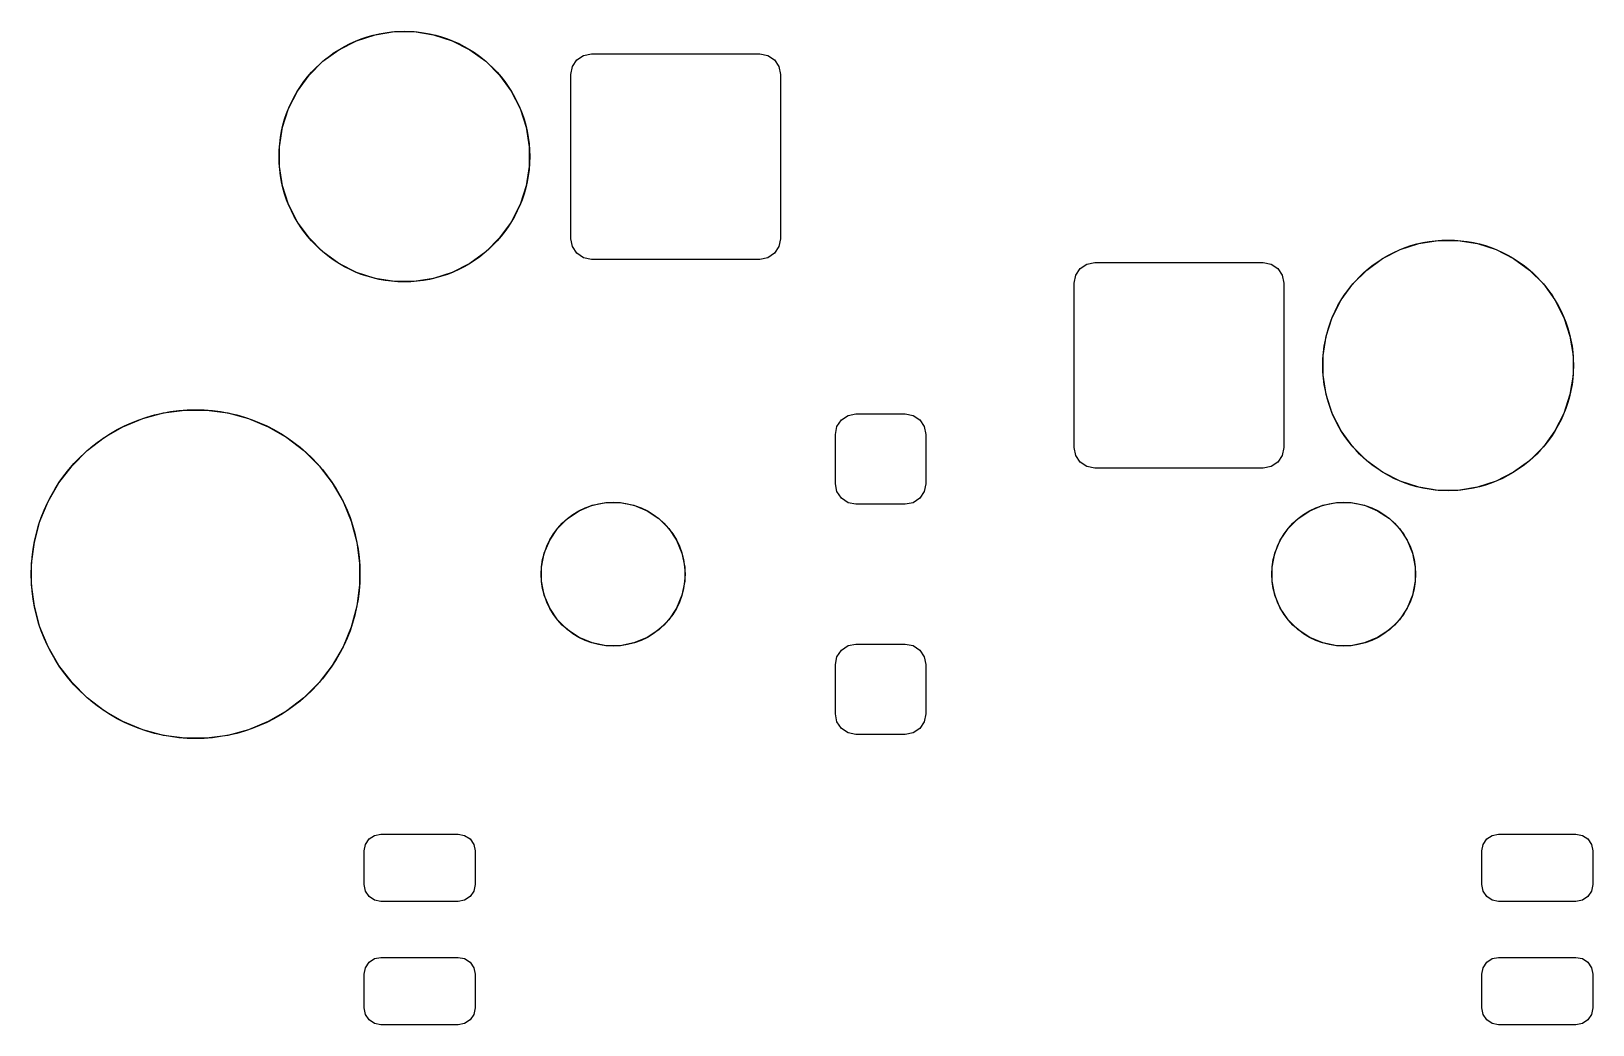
# Model space of a CAD drawing. Header units: millimetres. Extents: x 21 to 415, y -164 to -17.
# Drawn here: x 165.2 to 184.2, y -141.71 to -129.63 of the extents above; entities that cross this region are included whole.
import ezdxf

# ---------------------------------------------------------------- set-up
doc = ezdxf.new("R2010")
doc.units = ezdxf.units.MM
doc.layers.add('B.Mask', color=4, linetype='CONTINUOUS', true_color=0x02ffee)

msp = doc.modelspace()

# ---------------------------------------------------------------- linework, layer by layer
at = {"layer": 'B.Mask', "linetype": 'CONTINUOUS'}
for p, q in [((168.945065, -129.851599), (169.158283, -129.742959)), ((169.158283, -129.742959), (169.385871, -129.669011)), ((169.385871, -129.669011), (169.622225, -129.631576)), ((169.622225, -129.631576), (169.861525, -129.631576)), ((169.861525, -129.631576), (170.097879, -129.669011)), ((170.097879, -129.669011), (170.325467, -129.742959)), ((170.325467, -129.742959), (170.538685, -129.851599)), ((168.751467, -129.992256), (168.945065, -129.851599)), ((170.538685, -129.851599), (170.732283, -129.992256)), ((171.842098, -129.975098), (171.923204, -129.920905)), ((171.923204, -129.920905), (172.018875, -129.901875)), ((172.018875, -129.901875), (174.068875, -129.901875)), ((174.068875, -129.901875), (174.164546, -129.920905)), ((174.164546, -129.920905), (174.245652, -129.975098)), ((168.582256, -130.161467), (168.751467, -129.992256)), ((170.732283, -129.992256), (170.901494, -130.161467)), ((171.768875, -130.151875), (171.787905, -130.056204)), ((171.787905, -130.056204), (171.842098, -129.975098)), ((174.245652, -129.975098), (174.299845, -130.056204)), ((174.299845, -130.056204), (174.318875, -130.151875)), ((168.441599, -130.355065), (168.582256, -130.161467)), ((170.901494, -130.161467), (171.042151, -130.355065)), ((171.768875, -132.151875), (171.768875, -130.151875)), ((174.318875, -130.151875), (174.318875, -132.151875)), ((168.332959, -130.568283), (168.441599, -130.355065)), ((171.042151, -130.355065), (171.150791, -130.568283)), ((168.259011, -130.795871), (168.332959, -130.568283)), ((171.150791, -130.568283), (171.224739, -130.795871)), ((168.221576, -131.032225), (168.259011, -130.795871)), ((171.224739, -130.795871), (171.262174, -131.032225)), ((168.221576, -131.271525), (168.221576, -131.032225)), ((171.262174, -131.032225), (171.262174, -131.271525)), ((168.259011, -131.507879), (168.221576, -131.271525)), ((171.262174, -131.271525), (171.224739, -131.507879)), ((168.332959, -131.735467), (168.259011, -131.507879)), ((171.224739, -131.507879), (171.150791, -131.735467)), ((168.441599, -131.948685), (168.332959, -131.735467)), ((171.150791, -131.735467), (171.042151, -131.948685)), ((168.582256, -132.142283), (168.441599, -131.948685)), ((171.042151, -131.948685), (170.901494, -132.142283)), ((168.751467, -132.311494), (168.582256, -132.142283)), ((170.901494, -132.142283), (170.732283, -132.311494)), ((171.787905, -132.247546), (171.768875, -132.151875)), ((174.318875, -132.151875), (174.299845, -132.247546)), ((181.858283, -132.282959), (182.085871, -132.209011)), ((182.085871, -132.209011), (182.322225, -132.171576)), ((182.322225, -132.171576), (182.561525, -132.171576)), ((182.561525, -132.171576), (182.797879, -132.209011)), ((182.797879, -132.209011), (183.025467, -132.282959)), ((168.945065, -132.452151), (168.751467, -132.311494)), ((170.732283, -132.311494), (170.538685, -132.452151)), ((171.842098, -132.328652), (171.787905, -132.247546)), ((171.923204, -132.382845), (171.842098, -132.328652)), ((172.018875, -132.401875), (171.923204, -132.382845)), ((174.068875, -132.401875), (172.018875, -132.401875)), ((174.164546, -132.382845), (174.068875, -132.401875)), ((174.245652, -132.328652), (174.164546, -132.382845)), ((174.299845, -132.247546), (174.245652, -132.328652)), ((181.451467, -132.532256), (181.645065, -132.391599)), ((181.645065, -132.391599), (181.858283, -132.282959)), ((183.025467, -132.282959), (183.238685, -132.391599)), ((183.238685, -132.391599), (183.432283, -132.532256)), ((169.158283, -132.560791), (168.945065, -132.452151)), ((169.385871, -132.634739), (169.158283, -132.560791)), ((170.325467, -132.560791), (170.097879, -132.634739)), ((170.538685, -132.452151), (170.325467, -132.560791)), ((177.891875, -132.691875), (177.910905, -132.596204)), ((177.910905, -132.596204), (177.965098, -132.515098)), ((177.965098, -132.515098), (178.046204, -132.460905)), ((178.046204, -132.460905), (178.141875, -132.441875)), ((178.141875, -132.441875), (180.191875, -132.441875)), ((180.191875, -132.441875), (180.287546, -132.460905)), ((180.287546, -132.460905), (180.368652, -132.515098)), ((180.368652, -132.515098), (180.422845, -132.596204)), ((180.422845, -132.596204), (180.441875, -132.691875)), ((181.282256, -132.701467), (181.451467, -132.532256)), ((183.432283, -132.532256), (183.601494, -132.701467)), ((169.622225, -132.672174), (169.385871, -132.634739)), ((169.861525, -132.672174), (169.622225, -132.672174)), ((170.097879, -132.634739), (169.861525, -132.672174)), ((177.891875, -134.691875), (177.891875, -132.691875)), ((180.441875, -132.691875), (180.441875, -134.691875)), ((181.141599, -132.895065), (181.282256, -132.701467)), ((183.601494, -132.701467), (183.742151, -132.895065)), ((181.032959, -133.108283), (181.141599, -132.895065)), ((183.742151, -132.895065), (183.850791, -133.108283)), ((180.959011, -133.335871), (181.032959, -133.108283)), ((183.850791, -133.108283), (183.924739, -133.335871)), ((180.921576, -133.572225), (180.959011, -133.335871)), ((183.924739, -133.335871), (183.962174, -133.572225)), ((180.921576, -133.811525), (180.921576, -133.572225)), ((183.962174, -133.572225), (183.962174, -133.811525)), ((180.959011, -134.047879), (180.921576, -133.811525)), ((183.962174, -133.811525), (183.924739, -134.047879)), ((181.032959, -134.275467), (180.959011, -134.047879)), ((183.924739, -134.047879), (183.850791, -134.275467)), ((166.558996, -134.338015), (166.811694, -134.270304)), ((166.811694, -134.270304), (167.071069, -134.236157)), ((167.071069, -134.236157), (167.332681, -134.236157)), ((167.332681, -134.236157), (167.592056, -134.270304)), ((167.592056, -134.270304), (167.844754, -134.338015)), ((175.059473, -134.355098), (175.140579, -134.300905)), ((175.140579, -134.300905), (175.23625, -134.281875)), ((175.23625, -134.281875), (175.83625, -134.281875)), ((175.83625, -134.281875), (175.931921, -134.300905)), ((175.931921, -134.300905), (176.013027, -134.355098)), ((181.141599, -134.488685), (181.032959, -134.275467)), ((183.850791, -134.275467), (183.742151, -134.488685)), ((166.090735, -134.568936), (166.317298, -134.43813)), ((166.317298, -134.43813), (166.558996, -134.338015)), ((167.844754, -134.338015), (168.086452, -134.43813)), ((168.086452, -134.43813), (168.313015, -134.568936)), ((174.98625, -134.531875), (175.00528, -134.436204)), ((175.00528, -134.436204), (175.059473, -134.355098)), ((176.013027, -134.355098), (176.06722, -134.436204)), ((176.06722, -134.436204), (176.08625, -134.531875)), ((181.282256, -134.682283), (181.141599, -134.488685)), ((183.742151, -134.488685), (183.601494, -134.682283)), ((165.883183, -134.728195), (166.090735, -134.568936)), ((168.313015, -134.568936), (168.520567, -134.728195)), ((174.98625, -135.131875), (174.98625, -134.531875)), ((176.08625, -134.531875), (176.08625, -135.131875)), ((177.910905, -134.787546), (177.891875, -134.691875)), ((180.441875, -134.691875), (180.422845, -134.787546)), ((181.451467, -134.851494), (181.282256, -134.682283)), ((183.601494, -134.682283), (183.432283, -134.851494)), ((165.698195, -134.913183), (165.883183, -134.728195)), ((168.520567, -134.728195), (168.705555, -134.913183)), ((177.965098, -134.868652), (177.910905, -134.787546)), ((178.046204, -134.922845), (177.965098, -134.868652)), ((180.368652, -134.868652), (180.287546, -134.922845)), ((180.422845, -134.787546), (180.368652, -134.868652)), ((181.645065, -134.992151), (181.451467, -134.851494)), ((183.432283, -134.851494), (183.238685, -134.992151)), ((165.538936, -135.120735), (165.698195, -134.913183)), ((168.705555, -134.913183), (168.864814, -135.120735)), ((178.141875, -134.941875), (178.046204, -134.922845)), ((180.191875, -134.941875), (178.141875, -134.941875)), ((180.287546, -134.922845), (180.191875, -134.941875)), ((181.858283, -135.100791), (181.645065, -134.992151)), ((183.238685, -134.992151), (183.025467, -135.100791)), ((165.40813, -135.347298), (165.538936, -135.120735)), ((168.864814, -135.120735), (168.99562, -135.347298)), ((175.00528, -135.227546), (174.98625, -135.131875)), ((175.059473, -135.308652), (175.00528, -135.227546)), ((176.06722, -135.227546), (176.013027, -135.308652)), ((176.08625, -135.131875), (176.06722, -135.227546)), ((182.085871, -135.174739), (181.858283, -135.100791)), ((182.322225, -135.212174), (182.085871, -135.174739)), ((182.561525, -135.212174), (182.322225, -135.212174)), ((182.797879, -135.174739), (182.561525, -135.212174)), ((183.025467, -135.100791), (182.797879, -135.174739)), ((165.308015, -135.588996), (165.40813, -135.347298)), ((168.99562, -135.347298), (169.095735, -135.588996)), ((171.726781, -135.555491), (171.869403, -135.460194)), ((171.869403, -135.460194), (172.027876, -135.394552)), ((172.027876, -135.394552), (172.19611, -135.361088)), ((172.19611, -135.361088), (172.36764, -135.361088)), ((172.36764, -135.361088), (172.535874, -135.394552)), ((172.535874, -135.394552), (172.694347, -135.460194)), ((172.694347, -135.460194), (172.836969, -135.555491)), ((175.140579, -135.362845), (175.059473, -135.308652)), ((175.23625, -135.381875), (175.140579, -135.362845)), ((175.83625, -135.381875), (175.23625, -135.381875)), ((175.931921, -135.362845), (175.83625, -135.381875)), ((176.013027, -135.308652), (175.931921, -135.362845)), ((180.616781, -135.555491), (180.759403, -135.460194)), ((180.759403, -135.460194), (180.917876, -135.394552)), ((180.917876, -135.394552), (181.08611, -135.361088)), ((181.08611, -135.361088), (181.25764, -135.361088)), ((181.25764, -135.361088), (181.425874, -135.394552)), ((181.425874, -135.394552), (181.584347, -135.460194)), ((181.584347, -135.460194), (181.726969, -135.555491)), ((165.240304, -135.841694), (165.308015, -135.588996)), ((169.095735, -135.588996), (169.163446, -135.841694)), ((171.605491, -135.676781), (171.726781, -135.555491)), ((172.836969, -135.555491), (172.958259, -135.676781)), ((180.495491, -135.676781), (180.616781, -135.555491)), ((181.726969, -135.555491), (181.848259, -135.676781)), ((165.206157, -136.101069), (165.240304, -135.841694)), ((169.163446, -135.841694), (169.197593, -136.101069)), ((171.444552, -135.977876), (171.510194, -135.819403)), ((171.510194, -135.819403), (171.605491, -135.676781)), ((172.958259, -135.676781), (173.053556, -135.819403)), ((173.053556, -135.819403), (173.119198, -135.977876)), ((180.334552, -135.977876), (180.400194, -135.819403)), ((180.400194, -135.819403), (180.495491, -135.676781)), ((181.848259, -135.676781), (181.943556, -135.819403)), ((181.943556, -135.819403), (182.009198, -135.977876)), ((171.411088, -136.14611), (171.444552, -135.977876)), ((173.119198, -135.977876), (173.152662, -136.14611)), ((180.301088, -136.14611), (180.334552, -135.977876)), ((182.009198, -135.977876), (182.042662, -136.14611)), ((165.206157, -136.362681), (165.206157, -136.101069)), ((169.197593, -136.101069), (169.197593, -136.362681)), ((171.411088, -136.31764), (171.411088, -136.14611)), ((173.152662, -136.14611), (173.152662, -136.31764)), ((180.301088, -136.31764), (180.301088, -136.14611)), ((182.042662, -136.14611), (182.042662, -136.31764)), ((165.240304, -136.622056), (165.206157, -136.362681)), ((169.197593, -136.362681), (169.163446, -136.622056)), ((171.444552, -136.485874), (171.411088, -136.31764)), ((173.152662, -136.31764), (173.119198, -136.485874)), ((180.334552, -136.485874), (180.301088, -136.31764)), ((182.042662, -136.31764), (182.009198, -136.485874)), ((171.510194, -136.644347), (171.444552, -136.485874)), ((173.119198, -136.485874), (173.053556, -136.644347)), ((180.400194, -136.644347), (180.334552, -136.485874)), ((182.009198, -136.485874), (181.943556, -136.644347)), ((165.308015, -136.874754), (165.240304, -136.622056)), ((169.163446, -136.622056), (169.095735, -136.874754)), ((171.605491, -136.786969), (171.510194, -136.644347)), ((171.726781, -136.908259), (171.605491, -136.786969)), ((172.958259, -136.786969), (172.836969, -136.908259)), ((173.053556, -136.644347), (172.958259, -136.786969)), ((180.495491, -136.786969), (180.400194, -136.644347)), ((180.616781, -136.908259), (180.495491, -136.786969)), ((181.848259, -136.786969), (181.726969, -136.908259)), ((181.943556, -136.644347), (181.848259, -136.786969)), ((165.40813, -137.116452), (165.308015, -136.874754)), ((169.095735, -136.874754), (168.99562, -137.116452)), ((171.869403, -137.003556), (171.726781, -136.908259)), ((172.836969, -136.908259), (172.694347, -137.003556)), ((180.759403, -137.003556), (180.616781, -136.908259)), ((181.726969, -136.908259), (181.584347, -137.003556)), ((165.538936, -137.343015), (165.40813, -137.116452)), ((168.99562, -137.116452), (168.864814, -137.343015)), ((172.027876, -137.069198), (171.869403, -137.003556)), ((172.19611, -137.102662), (172.027876, -137.069198)), ((172.36764, -137.102662), (172.19611, -137.102662)), ((172.535874, -137.069198), (172.36764, -137.102662)), ((172.694347, -137.003556), (172.535874, -137.069198)), ((175.00528, -137.236204), (175.059473, -137.155098)), ((175.059473, -137.155098), (175.140579, -137.100905)), ((175.140579, -137.100905), (175.23625, -137.081875)), ((175.23625, -137.081875), (175.83625, -137.081875)), ((175.83625, -137.081875), (175.931921, -137.100905)), ((175.931921, -137.100905), (176.013027, -137.155098)), ((176.013027, -137.155098), (176.06722, -137.236204)), ((180.917876, -137.069198), (180.759403, -137.003556)), ((181.08611, -137.102662), (180.917876, -137.069198)), ((181.25764, -137.102662), (181.08611, -137.102662)), ((181.425874, -137.069198), (181.25764, -137.102662)), ((181.584347, -137.003556), (181.425874, -137.069198)), ((165.698195, -137.550567), (165.538936, -137.343015)), ((168.864814, -137.343015), (168.705555, -137.550567)), ((174.98625, -137.331875), (175.00528, -137.236204)), ((174.98625, -137.931875), (174.98625, -137.331875)), ((176.06722, -137.236204), (176.08625, -137.331875)), ((176.08625, -137.331875), (176.08625, -137.931875)), ((165.883183, -137.735555), (165.698195, -137.550567)), ((168.705555, -137.550567), (168.520567, -137.735555)), ((166.090735, -137.894814), (165.883183, -137.735555)), ((168.520567, -137.735555), (168.313015, -137.894814)), ((166.317298, -138.02562), (166.090735, -137.894814)), ((168.313015, -137.894814), (168.086452, -138.02562)), ((175.00528, -138.027546), (174.98625, -137.931875)), ((176.08625, -137.931875), (176.06722, -138.027546)), ((166.558996, -138.125735), (166.317298, -138.02562)), ((166.811694, -138.193446), (166.558996, -138.125735)), ((167.844754, -138.125735), (167.592056, -138.193446)), ((168.086452, -138.02562), (167.844754, -138.125735)), ((175.059473, -138.108652), (175.00528, -138.027546)), ((175.140579, -138.162845), (175.059473, -138.108652)), ((176.013027, -138.108652), (175.931921, -138.162845)), ((176.06722, -138.027546), (176.013027, -138.108652)), ((167.071069, -138.227593), (166.811694, -138.193446)), ((167.332681, -138.227593), (167.071069, -138.227593)), ((167.592056, -138.193446), (167.332681, -138.227593)), ((175.23625, -138.181875), (175.140579, -138.162845)), ((175.83625, -138.181875), (175.23625, -138.181875)), ((175.931921, -138.162845), (175.83625, -138.181875)), ((169.26748, -139.5203), (169.311918, -139.453793)), ((169.311918, -139.453793), (169.378425, -139.409355)), ((169.378425, -139.409355), (169.456875, -139.39375)), ((169.456875, -139.39375), (170.396875, -139.39375)), ((170.396875, -139.39375), (170.475325, -139.409355)), ((170.475325, -139.409355), (170.541832, -139.453793)), ((170.541832, -139.453793), (170.58627, -139.5203)), ((182.86748, -139.5203), (182.911918, -139.453793)), ((182.911918, -139.453793), (182.978425, -139.409355)), ((182.978425, -139.409355), (183.056875, -139.39375)), ((183.056875, -139.39375), (183.996875, -139.39375)), ((183.996875, -139.39375), (184.075325, -139.409355)), ((184.075325, -139.409355), (184.141832, -139.453793)), ((184.141832, -139.453793), (184.18627, -139.5203)), ((169.251875, -139.59875), (169.26748, -139.5203)), ((169.251875, -140.00875), (169.251875, -139.59875)), ((170.58627, -139.5203), (170.601875, -139.59875)), ((170.601875, -139.59875), (170.601875, -140.00875)), ((182.851875, -139.59875), (182.86748, -139.5203)), ((182.851875, -140.00875), (182.851875, -139.59875)), ((184.18627, -139.5203), (184.201875, -139.59875)), ((184.201875, -139.59875), (184.201875, -140.00875)), ((169.26748, -140.0872), (169.251875, -140.00875)), ((170.601875, -140.00875), (170.58627, -140.0872)), ((182.86748, -140.0872), (182.851875, -140.00875)), ((184.201875, -140.00875), (184.18627, -140.0872)), ((169.311918, -140.153707), (169.26748, -140.0872)), ((169.378425, -140.198145), (169.311918, -140.153707)), ((169.456875, -140.21375), (169.378425, -140.198145)), ((170.396875, -140.21375), (169.456875, -140.21375)), ((170.475325, -140.198145), (170.396875, -140.21375)), ((170.541832, -140.153707), (170.475325, -140.198145)), ((170.58627, -140.0872), (170.541832, -140.153707)), ((182.911918, -140.153707), (182.86748, -140.0872)), ((182.978425, -140.198145), (182.911918, -140.153707)), ((183.056875, -140.21375), (182.978425, -140.198145)), ((183.996875, -140.21375), (183.056875, -140.21375)), ((184.075325, -140.198145), (183.996875, -140.21375)), ((184.141832, -140.153707), (184.075325, -140.198145)), ((184.18627, -140.0872), (184.141832, -140.153707)), ((169.26748, -141.0203), (169.311918, -140.953793)), ((169.311918, -140.953793), (169.378425, -140.909355)), ((169.378425, -140.909355), (169.456875, -140.89375)), ((169.456875, -140.89375), (170.396875, -140.89375)), ((170.396875, -140.89375), (170.475325, -140.909355)), ((170.475325, -140.909355), (170.541832, -140.953793)), ((170.541832, -140.953793), (170.58627, -141.0203)), ((182.86748, -141.0203), (182.911918, -140.953793)), ((182.911918, -140.953793), (182.978425, -140.909355)), ((182.978425, -140.909355), (183.056875, -140.89375)), ((183.056875, -140.89375), (183.996875, -140.89375)), ((183.996875, -140.89375), (184.075325, -140.909355)), ((184.075325, -140.909355), (184.141832, -140.953793)), ((184.141832, -140.953793), (184.18627, -141.0203)), ((169.251875, -141.09875), (169.26748, -141.0203)), ((169.251875, -141.50875), (169.251875, -141.09875)), ((170.58627, -141.0203), (170.601875, -141.09875)), ((170.601875, -141.09875), (170.601875, -141.50875)), ((182.851875, -141.09875), (182.86748, -141.0203)), ((182.851875, -141.50875), (182.851875, -141.09875)), ((184.18627, -141.0203), (184.201875, -141.09875)), ((184.201875, -141.09875), (184.201875, -141.50875)), ((169.26748, -141.5872), (169.251875, -141.50875)), ((170.601875, -141.50875), (170.58627, -141.5872)), ((182.86748, -141.5872), (182.851875, -141.50875)), ((184.201875, -141.50875), (184.18627, -141.5872)), ((169.311918, -141.653707), (169.26748, -141.5872)), ((169.378425, -141.698145), (169.311918, -141.653707)), ((169.456875, -141.71375), (169.378425, -141.698145)), ((170.396875, -141.71375), (169.456875, -141.71375)), ((170.475325, -141.698145), (170.396875, -141.71375)), ((170.541832, -141.653707), (170.475325, -141.698145)), ((170.58627, -141.5872), (170.541832, -141.653707)), ((182.911918, -141.653707), (182.86748, -141.5872)), ((182.978425, -141.698145), (182.911918, -141.653707)), ((183.056875, -141.71375), (182.978425, -141.698145)), ((183.996875, -141.71375), (183.056875, -141.71375)), ((184.075325, -141.698145), (183.996875, -141.71375)), ((184.141832, -141.653707), (184.075325, -141.698145)), ((184.18627, -141.5872), (184.141832, -141.653707))]:
    msp.add_line(p, q, dxfattribs=at)
at = {"layer": 'B.Mask'}
for centre, radius in [((169.741875, -131.151875), 1.525), ((169.741875, -131.151875), 1.524999), ((182.441875, -133.691875), 1.525), ((182.441875, -133.691875), 1.524999), ((167.201875, -136.231875), 2), ((167.201875, -136.231875), 1.999999), ((172.281875, -136.231875), 0.875), ((172.281875, -136.231875), 0.874999), ((181.171875, -136.231875), 0.875), ((181.171875, -136.231875), 0.874999)]:
    msp.add_circle(centre, radius, dxfattribs=at)

doc.saveas('drawing.dxf')
